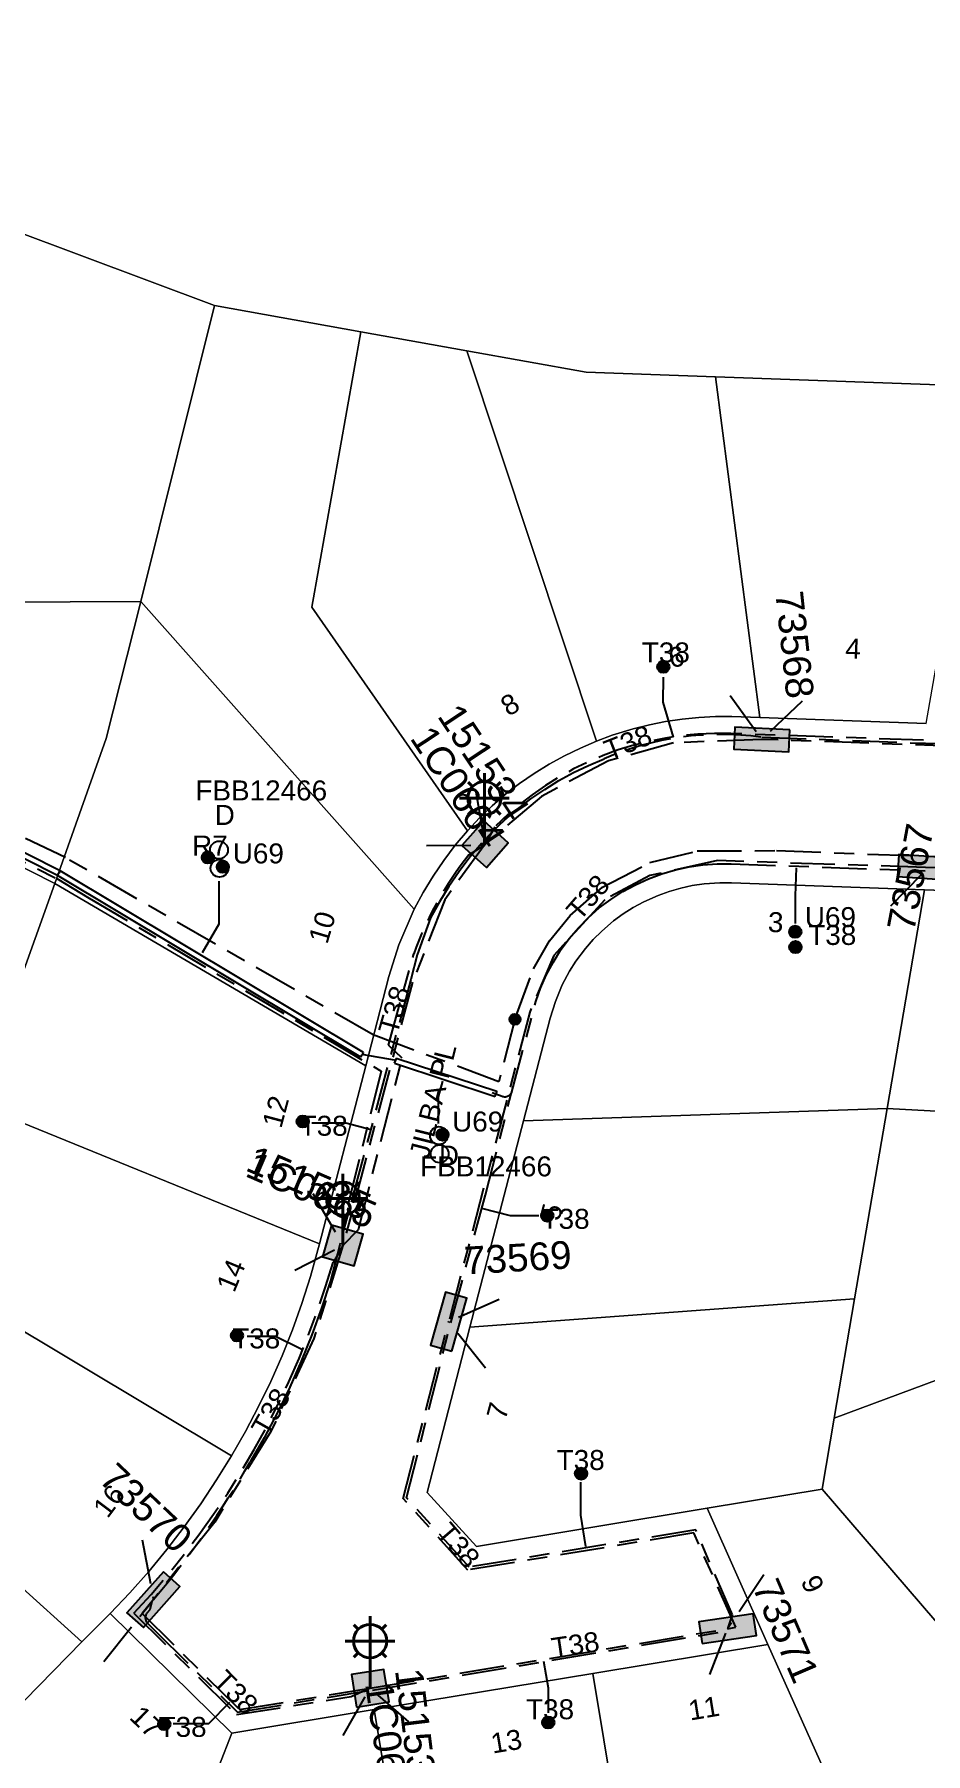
# Model space of a CAD drawing. Header units: metres. Extents: x 300268 to 302887, y 6172399 to 6173904.
# Drawn here: x 301193.7 to 301274.1, y 6173364.4 to 6173519.4 of the extents above; entities that cross this region are included whole.
import ezdxf
from ezdxf.enums import TextEntityAlignment as Align

# ---------------------------------------------------------------- set-up
doc = ezdxf.new("R2010")
doc.units = ezdxf.units.M
doc.linetypes.add('Cable Exist UG', pattern=[8.2, 4, -1.2, 1.8, -1.2])
doc.layers.get('0').update_dxf_attribs({"color": 6})
doc.layers.add('Cadastre Land Parcels_SP_EXT', color=9, linetype='Continuous', lineweight=5)
doc.layers.add('Cadastre Roads_SP_EXT', color=9, linetype='Continuous', lineweight=5)
for name, color, linetype in [('Duct_SP_EXT', 7, 'Continuous'), ('Equip_HV_EXT', 7, 'Continuous'), ('Equip_SP_SL_EXT', 7, 'Continuous'), ('Mains_HV_EXT', 7, 'Continuous'), ('Mains_LV_EXT', 7, 'Continuous'), ('Mains_SL_EXT', 7, 'Continuous'), ('SupportsUG_SP_LV_EXT', 7, 'Continuous'), ('SupportsUG_SP_LV_SL_EXT', 7, 'Continuous'), ('Trench_SP_EXT', 7, 'Continuous')]:
    doc.layers.add(name, color=color, linetype=linetype)
doc.styles.add('COLUMN_LABEL', font='arial.ttf')
doc.styles.add('iecARIAL', font='arial.ttf', dxfattribs={"height": 2})
doc.styles.add('POLE_LABEL', font='arial.ttf')
doc.styles.get("Standard").update_dxf_attribs({"font": 'arial.ttf'})

# ---------------------------------------------------------------- blocks, each defined once
blk = doc.blocks.new('COLUMN_EXT')
blk.add_hatch(color=256).paths.add_polyline_path([(-1.49, 1.48), (-1.49, -1.49), (1.48, -1.49), (1.48, 1.48)])
blk.add_lwpolyline([(-1.49, -1.49), (1.48, -1.49), (1.48, 1.48), (-1.49, 1.48)], close=True)
for tag, height, style, flags, p in [('ASSET_NUM', 2.5, 'COLUMN_LABEL', 8, (2, 2)), ('STRUCTURE_PLANT_NUMBER', 0.2, 'POLE_LABEL', 9, (1.81, 0.03)), ('STREET_CODE', 0.2, 'COLUMN_LABEL', 9, (1.81, -0.2))]:
    blk.add_attdef(tag, text='', height=height, dxfattribs=dict(style=style, flags=flags)).set_placement(p, align=Align.MIDDLE_LEFT)
at = {"flags": 9}
for tag, p in [('COLUMN_TYPE', (1.81, -0.4)), ('OWNED_BY', (1.81, -0.6)), ('STATE', (1.81, -0.8)), ('USAGE', (1.81, -1)), ('STREETNAME', (1.81, -1.6)), ('LEGEND', (1.81, -1.2)), ('LOCATION', (1.81, -1.4)), ('SUBURB', (1.81, -1.8)), ('NOTES', (1.81, -2))]:
    blk.add_attdef(tag, text='', height=0.2, dxfattribs=at).set_placement(p, align=Align.MIDDLE_LEFT)
at = {"flags": 1}
blk.add_attdef('Z', (1.81, -2.35), '', height=0.2, dxfattribs=at)
blk = doc.blocks.new('PILLAR_EXT')
blk.add_hatch(color=256).paths.add_polyline_path([(-2.475, 0.99), (-2.475, -0.99), (2.475, -0.99), (2.475, 0.99)])
blk.add_lwpolyline([(-2.475, -0.99), (2.475, -0.99), (2.475, 0.99), (-2.475, 0.99)], close=True)
at = {"style": 'iecARIAL', "flags": 8}
blk.add_attdef('ASSET_NUM', (1.5, 3.5), '', height=2.5, dxfattribs=at)
for tag, p, flags in [('OWNED_BY', (0, -0.2), 9), ('STATE', (0, -0.4), 9), ('SUPPORT_TYPE', (0, -0.6), 9), ('USAGE', (0, -0.8), 9), ('LEGEND', (0, -1), 9), ('LOCATION', (0, -1.2), 9), ('NOTES', (0, -1.4), 9), ('PARENT', (0, -1.6), 9), ('STREETNAME', (0, -1.8), 9), ('SUBURB', (0, -2), 1)]:
    blk.add_attdef(tag, p, '', height=0.2, dxfattribs=dict(flags=flags))
blk = doc.blocks.new('DUCT_EXT')
blk.add_circle((0, 0.8), 0.8)
at = {"flags": 1}
blk.add_attdef('Z', (0, 0), '', height=0.2, dxfattribs=at)
at = {"flags": 9}
for tag, p in [('DUCT_CODE', (0, 0)), ('XSECT_TYPE', (0, -0.2)), ('STATE', (0, -0.6)), ('FB_REFERENCE', (0, -0.4)), ('NOTES', (0, -0.8))]:
    blk.add_attdef(tag, text='', height=0.2, dxfattribs=at).set_placement(p, align=Align.MIDDLE_LEFT)
blk = doc.blocks.new('SL_LANTERN_EXT')
at = {"lineweight": 40}
for p, q in [((0, 1.97), (0, 6.47)), ((-1.46, 5.68), (-1.06, 5.28)), ((1.46, 5.68), (1.06, 5.28)), ((-2.25, 4.22), (2.25, 4.22)), ((-1.46, 2.76), (-1.06, 3.16)), ((1.46, 2.76), (1.06, 3.16)), ((0, 0), (0, 2.72))]:
    blk.add_line(p, q, dxfattribs=at)
blk.add_circle((0, 4.22), 1.5, dxfattribs=at)
at = {"style": 'iecARIAL', "flags": 8}
blk.add_attdef('ASSET_NUM', (1.5, 1.5), '', height=2.5, dxfattribs=at)
for tag, p, height, flags in [('OPERATING_VOLTAGE', (0.98, -1.65), 0.2, 9), ('CONSTRUCTED_VOLTAGE', (0.98, -0.65), 0.2, 9), ('CONTROL_TYPE', (0.98, -0.85), 0.2, 9), ('LANTERN_PURPOSE', (0.98, -1.05), 0.2, 9), ('LANTERN_TYPE', (0.98, -1.25), 0.2, 9), ('NO_PHASES', (0.98, -1.45), 0.2, 9), ('LNUMBER', (2.18, -3.25), 2.5, 8), ('ORIENTATION', (0.98, -1.85), 0.2, 9), ('OWNED_BY', (0.98, -2.05), 0.2, 9), ('STATE', (0.98, -2.25), 0.2, 9), ('USAGE', (0.98, -2.45), 0.2, 9), ('CEXIST', (0.98, -2.65), 0.2, 9), ('CNEW', (0.98, -2.85), 0.2, 9), ('CNUMBER', (0.98, -3.05), 0.2, 9), ('CREMOVE', (0.98, -3.25), 0.2, 9), ('CREPLACE', (0.98, -3.45), 0.2, 9), ('LKINGHEIGHT', (0.98, -3.65), 0.2, 9), ('LBRACKET', (0.98, -3.85), 0.2, 9), ('LBRACKETVOCAB', (0.98, -4.05), 0.2, 9), ('LCATEGORY', (0.98, -4.25), 0.2, 9), ('LCHARGE1', (0.98, -4.45), 0.2, 9), ('LCHARGE1PERCENT', (0.98, -4.65), 0.2, 9), ('LCHARGE2', (0.98, -4.85), 0.2, 9), ('LCHARGE2PERCENT', (0.98, -5.05), 0.2, 9), ('LCHARGE3', (0.98, -5.25), 0.2, 9), ('LCHARGE3PERCENT', (0.98, -5.45), 0.2, 9), ('LEXIST', (0.98, -5.65), 0.2, 9), ('LLAMP', (0.98, -5.85), 0.2, 9), ('LLAMPVOCAB', (0.98, -6.05), 0.2, 9), ('LMAST', (0.98, -6.25), 0.2, 9), ('LMASTVOCAB', (0.98, -6.45), 0.2, 9), ('LNEW', (0.98, -6.65), 0.2, 9), ('LANTNUMBER', (0.98, -6.85), 0.2, 9), ('LOUTREACH', (0.98, -7.25), 0.2, 9), ('LOUTREACHVOCAB', (0.98, -7.45), 0.2, 9), ('LRATECODE', (0.98, -7.65), 0.2, 9), ('LREMOVE', (0.98, -7.85), 0.2, 9), ('STREETNAME', (0.98, -9.25), 0.2, 9), ('SUBURB', (0.98, -9.45), 0.2, 1), ('LREPLACE', (0.98, -8.05), 0.2, 9), ('LTYPE', (0.98, -8.25), 0.2, 9), ('LTYPEVOCAB', (0.98, -8.45), 0.2, 9), ('LEGEND', (0.98, -8.65), 0.2, 9), ('LOCATION', (0.98, -8.85), 0.2, 9), ('NOTES', (0.98, -9.05), 0.2, 9)]:
    blk.add_attdef(tag, p, '', height=height, dxfattribs=dict(flags=flags))
blk = doc.blocks.new('CABLE_LARGE_EXT')
h = blk.add_hatch(color=256)
edge = h.paths.add_edge_path()
edge.add_arc((0, 0.55), 0.55, 0, 360)
blk.add_circle((0, 0.55), 0.55)
at = {"flags": 1}
blk.add_attdef('Z', (0, 0), '', height=0.2, dxfattribs=at)
at = {"flags": 9}
for tag, p in [('COND_CODE', (0, 0)), ('STATE', (0, -0.4)), ('XSECT_SIZE', (0, -0.6)), ('FB_REFERENCE', (0, -0.2)), ('NOTES', (0, -0.8))]:
    blk.add_attdef(tag, text='', height=0.2, dxfattribs=at).set_placement(p, align=Align.MIDDLE_LEFT)
blk = doc.blocks.new('CONNECTOR_NODE_EXT')
h = blk.add_hatch(color=256)
edge = h.paths.add_edge_path()
edge.add_arc((0, 0), 0.5, 0, 360)
blk.add_circle((0, 0), 0.5)
at = {"flags": 1}
blk.add_attdef('Z', (0, 0), '', height=0.2, dxfattribs=at)
at = {"flags": 9}
for tag, p in [('CONNECTOR_TYPE', (0, 0)), ('CONSTRUCTED_VOLTAGE', (0, -0.2)), ('OPERATING_VOLTAGE', (0, -0.6)), ('ORIENTATION', (0, -0.8)), ('SUBTYPE', (0, -1)), ('NO_PHASES', (0, -0.4)), ('USAGE', (0, -1.2)), ('NOTES', (0, -1.4))]:
    blk.add_attdef(tag, text='', height=0.2, dxfattribs=at).set_placement(p, align=Align.MIDDLE_LEFT)

msp = doc.modelspace()

# ---------------------------------------------------------------- linework, layer by layer
at = {"layer": 'Cadastre Land Parcels_SP_EXT', "linetype": 'Continuous'}
msp.add_lwpolyline([(301191.92, 6173501.71), (301210, 6173494.94), (301223.18, 6173492.57), (301232.76, 6173490.86), (301243.51, 6173488.93), (301255.17, 6173488.51), (301279.49, 6173487.63), (301280.99, 6173497.62), (301283.63, 6173515.18), (301283.66, 6173515.42), (301286.33, 6173533.22), (301289, 6173551.02), (301291.67, 6173568.82), (301294.34, 6173586.62), (301294.34, 6173586.62), (301295.52, 6173594.45), (300957.25, 6173645.2)], dxfattribs=at)
for points in [[(301210, 6173494.94), (301191.92, 6173501.71), (301183.62, 6173479.19), (301168.88, 6173475.71), (301169.25, 6173475.2), (301169.76, 6173474.41), (301170.21, 6173473.58), (301170.59, 6173472.72), (301170.91, 6173471.83), (301171.17, 6173470.92), (301171.35, 6173469.99), (301171.46, 6173469.05), (301171.5, 6173468.11), (301203.34, 6173468.26), (301210, 6173494.94)], [(301228.81, 6173442.04), (301229.71, 6173443.5), (301230.67, 6173444.91), (301231.7, 6173446.28), (301232.81, 6173447.6), (301218.77, 6173467.75), (301223.18, 6173492.57), (301210, 6173494.94), (301203.34, 6173468.26), (301227.99, 6173440.53), (301228.81, 6173442.04)], [(301233.89, 6173448.75), (301235.04, 6173449.85), (301236.25, 6173450.88), (301237.51, 6173451.85), (301238.81, 6173452.76), (301240.16, 6173453.59), (301241.56, 6173454.36), (301242.99, 6173455.05), (301244.44, 6173455.68), (301232.76, 6173490.86), (301223.18, 6173492.57), (301218.77, 6173467.75), (301232.81, 6173447.6), (301233.89, 6173448.75)], [(301255.17, 6173488.51), (301243.51, 6173488.93), (301232.76, 6173490.86), (301244.44, 6173455.68), (301245.85, 6173456.2), (301247.76, 6173456.79), (301249.21, 6173457.15), (301250.68, 6173457.44), (301252.17, 6173457.66), (301253.66, 6173457.81), (301255.16, 6173457.89), (301256.66, 6173457.9), (301259.18, 6173457.81), (301255.17, 6173488.51)], [(301277.66, 6173477.18), (301279.49, 6173487.63), (301255.17, 6173488.51), (301259.18, 6173457.81), (301274.17, 6173457.27), (301277.66, 6173477.18)], [(301200.22, 6173455.9), (301203.34, 6173468.26), (301171.5, 6173468.11), (301171.47, 6173467.18), (301171.37, 6173466.25), (301171.2, 6173465.33), (301171.05, 6173464.72), (301170.77, 6173463.83), (301170.42, 6173462.96), (301169.86, 6173461.85), (301169.36, 6173461.06), (301168.81, 6173460.3), (301168.21, 6173459.59), (301167.77, 6173459.14), (301166.43, 6173457.58), (301195.58, 6173442.85), (301200.22, 6173455.9)], [(301225.72, 6173434.45), (301226.61, 6173437.31), (301227.99, 6173440.53), (301203.34, 6173468.26), (301200.22, 6173455.9), (301195.58, 6173442.85), (301223.63, 6173426.4), (301225.72, 6173434.45)], [(301195.58, 6173442.85), (301166.43, 6173457.58), (301166.08, 6173457.07), (301165.6, 6173456.28), (301165.06, 6173455.17), (301164.83, 6173454.6), (301164.63, 6173454.02), (301159.32, 6173437.3), (301190.08, 6173427.53), (301195.58, 6173442.85)], [(301223.63, 6173426.4), (301195.58, 6173442.85), (301190.08, 6173427.53), (301188.44, 6173422.97), (301219.47, 6173410.36), (301223.63, 6173426.4)], [(301270.65, 6173422.56), (301274.02, 6173442.27), (301256.63, 6173442.9), (301255.56, 6173442.91), (301254.14, 6173442.81), (301253.08, 6173442.65), (301252.04, 6173442.42), (301251.01, 6173442.13), (301250, 6173441.77), (301248.7, 6173441.19), (301247.76, 6173440.68), (301246.86, 6173440.11), (301245.99, 6173439.48), (301244.91, 6173438.55), (301244.15, 6173437.8), (301243.45, 6173436.99), (301242.59, 6173435.85), (301242.01, 6173434.95), (301241.34, 6173433.7), (301240.74, 6173432.21), (301240.25, 6173430.69), (301237.85, 6173421.44), (301270.65, 6173422.56)], [(301304.82, 6173421.65), (301304.41, 6173423.35), (301304.09, 6173425.06), (301303.83, 6173426.79), (301303.65, 6173428.52), (301303.54, 6173430.26), (301303.5, 6173432.01), (301303.54, 6173433.75), (301303.66, 6173435.49), (301303.84, 6173437.23), (301300.51, 6173441.31), (301274.02, 6173442.27), (301270.65, 6173422.56), (301305.03, 6173420.68), (301304.82, 6173421.65)], [(301212.78, 6173393.44), (301213.96, 6173395.68), (301215.06, 6173397.95), (301216.08, 6173400.27), (301217.02, 6173402.61), (301217.87, 6173404.99), (301218.64, 6173407.4), (301219.47, 6173410.36), (301188.44, 6173422.97), (301183.15, 6173408.22), (301211.54, 6173391.26), (301212.78, 6173393.44)], [(301267.72, 6173405.41), (301270.65, 6173422.56), (301237.85, 6173421.44), (301233.03, 6173402.84), (301267.72, 6173405.41)], [(301299.77, 6173407.22), (301300.24, 6173408.03), (301300.95, 6173409.06), (301301.77, 6173410.01), (301302.58, 6173410.96), (301303.13, 6173411.72), (301303.62, 6173412.52), (301304.04, 6173413.35), (301304.51, 6173414.51), (301304.79, 6173415.41), (301305.05, 6173416.63), (301305.16, 6173417.56), (301305.2, 6173418.81), (301305.15, 6173419.75), (301305.03, 6173420.68), (301270.65, 6173422.56), (301267.72, 6173405.41), (301265.88, 6173394.65), (301299.77, 6173407.22)], [(301200.59, 6173377.03), (301202.36, 6173378.89), (301204.06, 6173380.82), (301205.69, 6173382.8), (301207.26, 6173384.84), (301208.75, 6173386.93), (301210.17, 6173389.07), (301211.54, 6173391.26), (301183.15, 6173408.22), (301174.06, 6173396.1), (301198.04, 6173374.47), (301200.59, 6173377.03)], [(301301.4, 6173393.2), (301300.81, 6173393.93), (301300.45, 6173394.44), (301299.96, 6173395.24), (301299.53, 6173396.07), (301299.05, 6173397.22), (301298.77, 6173398.12), (301298.5, 6173399.34), (301298.36, 6173400.58), (301298.33, 6173401.52), (301298.38, 6173402.45), (301298.49, 6173403.38), (301298.75, 6173404.6), (301299.02, 6173405.5), (301299.36, 6173406.37), (301299.77, 6173407.22), (301265.88, 6173394.65), (301264.78, 6173388.24), (301280.11, 6173370.42), (301301.4, 6173393.2)], [(301254.41, 6173386.52), (301264.78, 6173388.24), (301265.88, 6173394.65), (301267.72, 6173405.41), (301233.03, 6173402.84), (301229.16, 6173387.95), (301233.62, 6173383.07), (301254.41, 6173386.52)], [(301198.04, 6173374.47), (301174.06, 6173396.1), (301157.46, 6173385.68), (301177.8, 6173369.49), (301186.41, 6173362.63), (301198.04, 6173374.47)], [(301298.1, 6173349.5), (301280.11, 6173370.42), (301264.78, 6173388.24), (301254.41, 6173386.52), (301259.89, 6173374.25), (301272.78, 6173345.48), (301298.1, 6173349.5)], [(301198.67, 6173333.2), (301211.55, 6173366.24), (301200.59, 6173377.03), (301198.04, 6173374.47), (301186.41, 6173362.63), (301190.78, 6173331.9), (301198.67, 6173333.2)], [(301272.78, 6173345.48), (301259.89, 6173374.25), (301244.11, 6173371.63), (301249.11, 6173341.55), (301272.78, 6173345.48)], [(301249.11, 6173341.55), (301244.11, 6173371.63), (301224.38, 6173368.37), (301229.37, 6173338.29), (301249.11, 6173341.55)], [(301229.37, 6173338.29), (301224.38, 6173368.37), (301211.55, 6173366.24), (301198.67, 6173333.2), (301229.37, 6173338.29)]]:
    msp.add_lwpolyline(points, close=True, dxfattribs=at)
at = {"layer": 'Cadastre Roads_SP_EXT', "linetype": 'Continuous'}
msp.add_lwpolyline([(301274.17, 6173457.27), (301259.18, 6173457.81), (301256.66, 6173457.9), (301255.16, 6173457.89), (301253.66, 6173457.81), (301252.17, 6173457.66), (301250.68, 6173457.44), (301249.21, 6173457.15), (301247.76, 6173456.79), (301245.85, 6173456.2), (301244.44, 6173455.68), (301242.99, 6173455.05), (301241.56, 6173454.36), (301240.16, 6173453.59), (301238.81, 6173452.76), (301237.51, 6173451.85), (301236.25, 6173450.88), (301235.04, 6173449.85), (301233.89, 6173448.75), (301232.81, 6173447.6), (301231.7, 6173446.28), (301230.67, 6173444.91), (301229.71, 6173443.5), (301228.81, 6173442.04), (301227.99, 6173440.53), (301226.61, 6173437.31), (301225.72, 6173434.45), (301223.63, 6173426.4), (301219.47, 6173410.36), (301218.64, 6173407.4), (301217.87, 6173404.99), (301217.02, 6173402.61), (301216.08, 6173400.27), (301215.06, 6173397.95), (301213.96, 6173395.68), (301212.78, 6173393.44), (301211.54, 6173391.26), (301210.17, 6173389.07), (301208.75, 6173386.93), (301207.26, 6173384.84), (301205.69, 6173382.8), (301204.06, 6173380.82), (301202.36, 6173378.89), (301200.59, 6173377.03), (301211.55, 6173366.24), (301224.38, 6173368.37), (301244.11, 6173371.63), (301259.89, 6173374.25), (301254.41, 6173386.52), (301233.62, 6173383.07), (301229.16, 6173387.95), (301233.03, 6173402.84), (301237.85, 6173421.44), (301240.25, 6173430.69), (301240.74, 6173432.21), (301241.34, 6173433.7), (301242.01, 6173434.95), (301242.59, 6173435.85), (301243.45, 6173436.99), (301244.15, 6173437.8), (301244.91, 6173438.55), (301245.99, 6173439.48), (301246.86, 6173440.11), (301247.76, 6173440.68), (301248.7, 6173441.19), (301250, 6173441.77), (301251.01, 6173442.13), (301252.04, 6173442.42), (301253.08, 6173442.65), (301254.14, 6173442.81), (301255.56, 6173442.91), (301256.63, 6173442.9), (301274.02, 6173442.27), (301300.51, 6173441.31)], dxfattribs=at)
at = {"layer": 'Duct_SP_EXT'}
for p, q in [((301195.83, 6173443.56), (301166.96, 6173458.17)), ((301196.06, 6173443.98), (301167.18, 6173458.6)), ((301195.83, 6173443.56), (301195.95, 6173443.77)), ((301223.18, 6173427.19), (301195.83, 6173443.56)), ((301196.06, 6173443.98), (301195.95, 6173443.77)), ((301223.43, 6173427.6), (301196.06, 6173443.98)), ((301223.18, 6173427.19), (301223.31, 6173427.4)), ((301223.43, 6173427.6), (301223.31, 6173427.4)), ((301226.23, 6173426.63), (301226.31, 6173426.86)), ((301226.23, 6173426.63), (301235.29, 6173423.65)), ((301226.38, 6173427.09), (301226.31, 6173426.86)), ((301226.38, 6173427.09), (301235.44, 6173424.11)), ((301235.44, 6173424.11), (301235.36, 6173423.88)), ((301235.29, 6173423.65), (301235.36, 6173423.88))]:
    msp.add_line(p, q, dxfattribs=at)
for points in [[(301250.45, 6173461.44), (301250.43, 6173459.17), (301251.37, 6173456.03)], [(301262.39, 6173439.24), (301262.4, 6173441.72), (301262.48, 6173444.26)], [(301210.38, 6173443.05), (301210.37, 6173439.16), (301208.89, 6173436.58)], [(301230.2, 6173421.21), (301230.2, 6173423.6), (301230.58, 6173425.02)], [(301218.77, 6173421.27), (301221.84, 6173421.27), (301224.12, 6173420.65)], [(301239.25, 6173412.88), (301236.69, 6173412.88), (301234.1, 6173413.55)], [(301212.94, 6173402.04), (301215.48, 6173402.04), (301217.88, 6173400.87)], [(301242.99, 6173388.88), (301243, 6173385.9), (301243.45, 6173383.08)], [(301240.1, 6173368.08), (301240.11, 6173370.29), (301239.7, 6173372.7)], [(301206.25, 6173367.11), (301209.49, 6173367.12), (301211.37, 6173369.03)]]:
    msp.add_lwpolyline(points, dxfattribs=at)
at = {"layer": 'Mains_HV_EXT', "linetype": 'Cable Exist UG'}
for points in [[(301237.09, 6173430.59), (301235.64, 6173424.96), (301224.31, 6173429.19), (301196.55, 6173445.17), (301154.44, 6173465.32), (301131.28, 6173476.19), (301105.23, 6173488.44), (301087.8, 6173496.68), (301082.48, 6173499.17), (301076.46, 6173502.45), (301070.21, 6173506.93), (301065.74, 6173510.81), (301058.25, 6173519.17)], [(301237.09, 6173430.59), (301238.75, 6173435.15), (301240.2, 6173437.67), (301242.06, 6173439.96), (301244.99, 6173442.5), (301249.26, 6173444.72), (301253.53, 6173445.77), (301260.69, 6173445.8), (301274.21, 6173445.3), (301302.18, 6173444.29), (301306.33, 6173437.97), (301306.02, 6173430.77)]]:
    msp.add_lwpolyline(points, dxfattribs=at)
at = {"layer": 'Mains_LV_EXT', "linetype": 'Cable Exist UG'}
for points in [[(301259.35, 6173455.83), (301251.4, 6173455.52), (301245.52, 6173453.89), (301239.47, 6173450.69), (301234.39, 6173446.37)], [(301299.02, 6173430.15), (301307.51, 6173429.52), (301308.1, 6173438.48), (301302.92, 6173445.35), (301293.17, 6173445.76), (301293.59, 6173454.6), (301259.35, 6173455.83)], [(301234.39, 6173446.37), (301230.75, 6173441.36), (301227.86, 6173433.95), (301221.58, 6173410.21)], [(301274.12, 6173444.29), (301255.34, 6173444.9), (301249.24, 6173443.56), (301245.18, 6173441.38), (301240.59, 6173436.35), (301238.42, 6173431.24), (301231.11, 6173403.34)], [(301299.02, 6173430.15), (301300.47, 6173431.04), (301305.56, 6173430.66), (301305.99, 6173437.86), (301301.94, 6173443.4), (301274.12, 6173444.29)], [(301221.58, 6173410.21), (301218.96, 6173401.82), (301215.07, 6173393.43), (301210.02, 6173385.27), (301204.48, 6173378.28)], [(301256.27, 6173375.66), (301257.02, 6173375.79), (301253.22, 6173384.29), (301232.85, 6173380.95), (301227.01, 6173387.41), (301231.11, 6173403.34)], [(301204.48, 6173378.28), (301203.47, 6173377.03), (301212.25, 6173368.37), (301224.04, 6173370.3)], [(301224.04, 6173370.3), (301256.27, 6173375.66)]]:
    msp.add_lwpolyline(points, dxfattribs=at)
at = {"layer": 'Mains_SL_EXT', "linetype": 'Cable Exist UG'}
msp.add_lwpolyline([(301169.54, 6173467.96), (301169.77, 6173465.62), (301169.77, 6173465.62), (301169.52, 6173464.74), (301169.23, 6173463.94), (301168.87, 6173463.17), (301168.44, 6173462.4), (301167.93, 6173461.64), (301167.4, 6173460.93), (301166.76, 6173460.24), (301165.61, 6173458.7), (301167.42, 6173457.58), (301167.42, 6173457.58), (301195.78, 6173443.28), (301198.69, 6173441.53), (301198.69, 6173441.53), (301225.01, 6173425.93), (301221.6, 6173412.14), (301221.58, 6173410.21)], dxfattribs=at)
for points in [[(301300.36, 6173454.3), (301298.53, 6173454.91), (301256.56, 6173456.35), (301256.56, 6173456.35, 0.208818), (301235.27, 6173447.95), (301235.27, 6173447.95), (301234.39, 6173446.37)], [(301221.58, 6173410.21), (301222.97, 6173411.64), (301226.91, 6173427.1), (301225.69, 6173428.25), (301227.96, 6173436.5), (301227.96, 6173436.5, -0.081921), (301232.93, 6173445.43), (301232.93, 6173445.43), (301234.33, 6173446.3)], [(301221.58, 6173410.21), (301220.68, 6173408.68), (301220.68, 6173408.68, -0.117993), (301202.72, 6173377.05), (301202.72, 6173377.05), (301211.97, 6173367.92), (301222.31, 6173369.55), (301224.02, 6173370.33)]]:
    msp.add_lwpolyline(points, format="xyb", dxfattribs=at)
at = {"layer": 'Trench_SP_EXT', "linetype": 'Cable Exist UG'}
for points in [[(301256.51, 6173459.8), (301259.35, 6173455.83)], [(301263, 6173459.28), (301259.35, 6173455.83)], [(301233.57, 6173451.11), (301234.39, 6173446.37)], [(301234.11, 6173446.48), (301233.03, 6173445.21), (301232.05, 6173443.91), (301231.13, 6173442.57), (301230.27, 6173441.19), (301229.47, 6173439.73), (301228.27, 6173436.4), (301227.7, 6173434.18), (301221.29, 6173410.27)], [(301229.12, 6173446.27), (301234.33, 6173446.3)], [(301236.77, 6173423.95), (301238.98, 6173432.19), (301239.4, 6173433.39), (301239.91, 6173434.57), (301240.52, 6173435.73), (301241.2, 6173436.83), (301241.97, 6173437.87), (301242.81, 6173438.85), (301243.71, 6173439.77), (301244.69, 6173440.63), (301245.72, 6173441.41), (301246.81, 6173442.11), (301247.95, 6173442.73), (301249.13, 6173443.26), (301250.34, 6173443.72), (301251.56, 6173444.08), (301252.79, 6173444.34), (301254.04, 6173444.52), (301255.33, 6173444.61), (301256.59, 6173444.61), (301274.08, 6173443.98)], [(301271, 6173440.82), (301274.08, 6173443.98)], [(301223.26, 6173427.44), (301226.37, 6173426.9)], [(301231.32, 6173403.23), (301234.43, 6173414.78), (301236.75, 6173423.87), (301236.77, 6173423.95)], [(301218.87, 6173414.89), (301221.58, 6173410.21)], [(301217.25, 6173407.99), (301221.58, 6173410.2)], [(301235.65, 6173405.34), (301231.11, 6173403.34)], [(301256.32, 6173375.74), (301256.71, 6173376.9), (301253.39, 6173384.57), (301232.95, 6173381.21), (301227.32, 6173387.47), (301231.27, 6173403.14)], [(301234.42, 6173399.14), (301231.11, 6173403.34)], [(301203.47, 6173383.67), (301204.48, 6173378.28)], [(301259.52, 6173380.52), (301256.27, 6173375.66)], [(301200, 6173372.71), (301204.25, 6173378)], [(301224.25, 6173370.12), (301256.19, 6173375.46)], [(301254.65, 6173371.53), (301256.27, 6173375.66)], [(301221.59, 6173366.04), (301224.04, 6173370.3)], [(301227.52, 6173367.26), (301224.04, 6173370.3)]]:
    msp.add_lwpolyline(points, dxfattribs=at)
for points in [[(301234.41, 6173446.81), (301235.1, 6173447.55), (301236.19, 6173448.58), (301237.33, 6173449.55), (301238.53, 6173450.47), (301239.77, 6173451.32), (301241.05, 6173452.11), (301242.37, 6173452.83), (301243.73, 6173453.48), (301245.14, 6173454.09), (301245.14, 6173454.09, -0.136176), (301259.27, 6173456.04)], [(301259.34, 6173456.03), (301274.11, 6173455.48), (301293.8, 6173454.9), (301293.8, 6173454.9, -0.328454), (301294.71, 6173453.55)], [(301235.04, 6173424.01), (301235.94, 6173423.66), (301235.94, 6173423.66, 0.490646), (301236.85, 6173424.23)], [(301221.29, 6173410.27), (301220.44, 6173407.01), (301219.65, 6173404.56), (301218.77, 6173402.15), (301217.82, 6173399.78), (301216.78, 6173397.44), (301215.66, 6173395.14), (301214.46, 6173392.88), (301213.21, 6173390.7), (301213.21, 6173390.7, -0.04478), (301204.48, 6173378.28)], [(301204.34, 6173378.11), (301204.15, 6173377.35), (301203.91, 6173377.08), (301203.91, 6173377.08, 0.379276), (301203.95, 6173376.15), (301203.95, 6173376.15), (301204.74, 6173375.37), (301212.06, 6173368.13), (301223.92, 6173370.09)]]:
    msp.add_lwpolyline(points, format="xyb", dxfattribs=at)

# ---------------------------------------------------------------- block references
at = {"layer": 'Duct_SP_EXT'}
for name, p in [('CABLE_LARGE_EXT', (301250.47, 6173461.83)), ('CABLE_LARGE_EXT', (301209.4, 6173444.64)), ('DUCT_EXT', (301210.4, 6173445.06)), ('DUCT_EXT', (301210.44, 6173443.41)), ('CABLE_LARGE_EXT', (301210.74, 6173443.79)), ('CABLE_LARGE_EXT', (301262.37, 6173437.94)), ('CABLE_LARGE_EXT', (301262.38, 6173436.56)), ('CABLE_LARGE_EXT', (301217.95, 6173420.83)), ('DUCT_EXT', (301230.23, 6173419.32)), ('CABLE_LARGE_EXT', (301230.56, 6173419.65)), ('DUCT_EXT', (301230.3, 6173417.67)), ('CABLE_LARGE_EXT', (301240, 6173412.35)), ('CABLE_LARGE_EXT', (301212.02, 6173401.54)), ('CABLE_LARGE_EXT', (301243.05, 6173389.09)), ('CABLE_LARGE_EXT', (301205.46, 6173366.51)), ('CABLE_LARGE_EXT', (301240.09, 6173366.66))]:
    msp.add_blockref(name, p, dxfattribs=at)
at = {"layer": 'Equip_HV_EXT'}
msp.add_blockref('CONNECTOR_NODE_EXT', (301237.09, 6173430.59), dxfattribs=at)
at = {"layer": 'Equip_SP_SL_EXT'}
ref = msp.add_blockref('SL_LANTERN_EXT', (301234.33, 6173446.3), dxfattribs=at)
ref.add_attrib('ASSET_NUM', '151534', dxfattribs={"layer": '0', "height": 2.5, "rotation": 303.495, "style": 'iecARIAL'}).set_placement((301235.83, 6173447.8), align=Align.BOTTOM_RIGHT)
ref = msp.add_blockref('SL_LANTERN_EXT', (301221.58, 6173410.21), dxfattribs=at)
ref.add_attrib('ASSET_NUM', '151535', dxfattribs={"layer": '0', "height": 2.5, "rotation": 336.6847, "style": 'iecARIAL'}).set_placement((301223.08, 6173411.71), align=Align.BOTTOM_RIGHT)
ref = msp.add_blockref('SL_LANTERN_EXT', (301224.02, 6173370.33), dxfattribs=at)
ref.add_attrib('ASSET_NUM', '151536', dxfattribs={"layer": '0', "height": 2.5, "rotation": 277.0559, "style": 'iecARIAL'}).set_placement((301225.52, 6173371.83), align=Align.BOTTOM_LEFT)
at = {"layer": 'SupportsUG_SP_LV_EXT'}
ref = msp.add_blockref('PILLAR_EXT', (301259.35, 6173455.83), dxfattribs=dict(at, rotation=177.2427699670158))
ref.add_attrib('ASSET_NUM', '73568', dxfattribs={"layer": '0', "height": 2.5, "rotation": 276.1015, "style": 'iecARIAL'}).set_placement((301260.85, 6173459.33), align=Align.BOTTOM_RIGHT)
ref = msp.add_blockref('PILLAR_EXT', (301274.12, 6173444.29), dxfattribs=dict(at, rotation=356.1416476343039))
ref.add_attrib('ASSET_NUM', '73567', dxfattribs={"layer": '0', "height": 2.5, "rotation": 79.2456, "style": 'iecARIAL'}).set_placement((301275.62, 6173447.79), align=Align.BOTTOM_RIGHT)
ref = msp.add_blockref('PILLAR_EXT', (301231.11, 6173403.34), dxfattribs=dict(at, rotation=74.03778819390396))
ref.add_attrib('ASSET_NUM', '73569', dxfattribs={"layer": '0', "height": 2.5, "rotation": 3.3095, "style": 'iecARIAL'}).set_placement((301232.61, 6173406.84), align=Align.BOTTOM_LEFT)
ref = msp.add_blockref('PILLAR_EXT', (301204.48, 6173378.28), dxfattribs=dict(at, rotation=228.4009527558475))
ref.add_attrib('ASSET_NUM', '73570', dxfattribs={"layer": '0', "height": 2.5, "rotation": 316.616, "style": 'iecARIAL'}).set_placement((301205.98, 6173381.78), align=Align.BOTTOM_RIGHT)
ref = msp.add_blockref('PILLAR_EXT', (301256.27, 6173375.66), dxfattribs=dict(at, rotation=8.365866019974344))
ref.add_attrib('ASSET_NUM', '73571', dxfattribs={"layer": '0', "height": 2.5, "rotation": 293.2216, "style": 'iecARIAL'}).set_placement((301257.77, 6173379.16), align=Align.BOTTOM_LEFT)
at = {"layer": 'SupportsUG_SP_LV_SL_EXT'}
ref = msp.add_blockref('COLUMN_EXT', (301234.39, 6173446.37), dxfattribs=dict(at, rotation=228.2381872514996))
ref.add_attrib('ASSET_NUM', '1C0664', dxfattribs={"layer": '0', "height": 2.5, "rotation": 303.495, "style": 'COLUMN_LABEL'}).set_placement((301236.39, 6173447.12), align=Align.TOP_RIGHT)
ref = msp.add_blockref('COLUMN_EXT', (301221.58, 6173410.21), dxfattribs=dict(at, rotation=254.1456108103078))
ref.add_attrib('ASSET_NUM', '1C0665', dxfattribs={"layer": '0', "height": 2.5, "rotation": 336.6847, "style": 'COLUMN_LABEL'}).set_placement((301223.58, 6173410.96), align=Align.BOTTOM_RIGHT)
ref = msp.add_blockref('COLUMN_EXT', (301224.04, 6173370.3), dxfattribs=dict(at, rotation=8.833354002955192))
ref.add_attrib('ASSET_NUM', '1C0666', dxfattribs={"layer": '0', "height": 2.5, "rotation": 278.3417, "style": 'COLUMN_LABEL'}).set_placement((301226.04, 6173371.05), align=Align.TOP_LEFT)

# ---------------------------------------------------------------- texts
at = {"layer": 'Cadastre Land Parcels_SP_EXT'}
for s, rotation, p in [('4', 357.78, (301266.85, 6173463.14)), ('6', 8.834, (301251.1, 6173462.28)), ('8', 30.8353, (301236.5, 6173457.85)), ('10', 73.41, (301220.16, 6173437.3)), ('3', 357.7967, (301259.87, 6173438.48)), ('12', 74.98, (301216.01, 6173420.69)), ('5', 75.67, (301241.07, 6173412.34)), ('14', 67.55, (301211.77, 6173405.88)), ('7', 74.9128, (301236.23, 6173394.39)), ('16', 53.11, (301200.35, 6173385.53)), ('9', 294.1, (301262.83, 6173379.96)), ('17', 315.7, (301202.22, 6173367.6)), ('11', 9.409, (301252.89, 6173367.38)), ('13', 9.463, (301235.08, 6173364.4))]:
    msp.add_text(s, height=1.8, rotation=rotation, dxfattribs=at).set_placement(p)
at = {"layer": 'Cadastre Roads_SP_EXT'}
msp.add_text('JILBA PL', height=1.8, rotation=75.9545, dxfattribs=at).set_placement((301229.29, 6173417.94))
at = {"layer": 'Duct_SP_EXT'}
for s, p in [('T38', (301248.53, 6173462.77)), ('FBB12466', (301208.27, 6173450.33)), ('D', (301210.01, 6173448.12)), ('R7', (301207.97, 6173445.36)), ('U69', (301211.64, 6173444.65)), ('U69', (301263.23, 6173438.91)), ('T38', (301263.54, 6173437.3)), ('T38', (301217.67, 6173420.1)), ('U69', (301231.42, 6173420.48)), ('FBB12466', (301228.54, 6173416.44)), ('D', (301230.23, 6173417.42)), ('T38', (301239.49, 6173411.71)), ('T38', (301211.59, 6173400.93)), ('T38', (301240.85, 6173389.97)), ('T38', (301238.09, 6173367.5)), ('T38', (301204.95, 6173365.91))]:
    msp.add_text(s, height=1.8, dxfattribs=at).set_placement(p)
at = {"layer": 'Mains_LV_EXT'}
for rotation, p in [(21.3772, (301245.58, 6173453.92)), (49.0672, (301242.93, 6173439.37)), (74.0257, (301226.46, 6173429.11)), (60.4337, (301214.78, 6173392.89)), (310.5814, (301229.89, 6173384.24)), (8.3658, (301240.52, 6173373.02)), (314.4626, (301209.77, 6173370.84))]:
    msp.add_text('T38', height=1.8, rotation=rotation, dxfattribs=at).set_placement(p)

doc.saveas('drawing.dxf')
